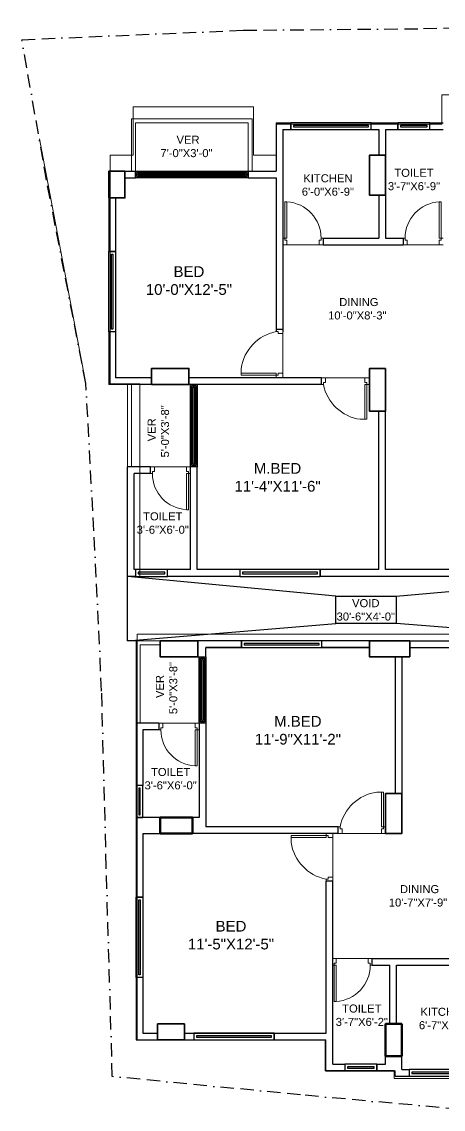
# Model space of a CAD drawing. Header units: inches. Extents: x 86637 to 174958, y -457090 to -227152.
# Drawn here: x 87919 to 88234, y -227983 to -227170 of the extents above; entities that cross this region are included whole.
import ezdxf

# ---------------------------------------------------------------- set-up
doc = ezdxf.new("R2010")
doc.units = ezdxf.units.IN
doc.header["$LTSCALE"] = 2
doc.header["$MEASUREMENT"] = 0
doc.linetypes.add('BORDER2', pattern=[0.875, 0.25, -0.125, 0.25, -0.125, 0, -0.125])
doc.linetypes.add('HIDDEN', pattern=[0.375, 0.25, -0.125])
doc.layers.get('0').update_dxf_attribs({"lineweight": 15, "true_color": 0xe7f0ff})
for name, color, linetype, lineweight in [('Beam Line', 3, 'Continuous', 9), ('BOUNDARY', 10, 'HIDDEN', 30), ('Colloum', 1, 'Continuous', 25), ('COLUMN', 1, 'Continuous', 50), ('Column ST', 224, 'Continuous', 35), ('DOOR', 13, 'Continuous', 20), ('VER', 30, 'Continuous', 15), ('wall', 250, 'Continuous', 30), ('WALL (I)', 7, 'Continuous', 30), ('WIN', 132, 'Continuous', 9)]:
    doc.layers.add(name, color=color, linetype=linetype, lineweight=lineweight)
doc.styles.add('a', font='times.ttf', dxfattribs={"height": 1})
doc.styles.add('arial narrow', font='ARIALN.TTF')

# ---------------------------------------------------------------- blocks, each defined once
blk = doc.blocks.new('d 36')
at = {"layer": 'DOOR'}
for p, q in [((114513.84, 20341.86), (114508.84, 20341.86)), ((114512.34, 20315.79), (114512.34, 20341.86)), ((114513.84, 20315.79), (114513.84, 20341.86)), ((114479.84, 20315.79), (114481.34, 20315.79)), ((114481.34, 20314.29), (114482.84, 20314.29)), ((114512.34, 20315.79), (114513.84, 20315.79)), ((114513.84, 20314.29), (114512.34, 20314.29)), ((114515.34, 20315.79), (114513.84, 20315.79)), ((114479.84, 20310.79), (114482.84, 20310.79)), ((114482.84, 20310.79), (114512.34, 20310.79)), ((114515.34, 20310.79), (114512.34, 20310.79))]:
    blk.add_line(p, q, dxfattribs=at)
for points in [[(114481.34, 20314.29), (114481.34, 20315.79)], [(114482.84, 20310.79), (114482.84, 20314.29)], [(114512.34, 20310.79), (114512.34, 20314.29)], [(114513.84, 20314.29), (114513.84, 20315.79)]]:
    blk.add_lwpolyline(points, dxfattribs=at)
blk.add_arc((114513.35, 20309.56), 32.61, 97.94778, 168.98864, dxfattribs=at)
blk = doc.blocks.new('D2')
at = {"layer": 'DOOR', "linetype": 'ByBlock'}
for p, q in [((-5, 0), (-5, -1.5)), ((0, 0), (0, -3)), ((-3.5, -1.5), (-3.5, -3)), ((-31.96, -27), (-31.96, -28.5)), ((-5, -27), (-31.96, -27)), ((-5, -28.5), (-31.96, -28.5)), ((-5, -27), (-5, -28.5)), ((-5, -30), (-5, -28.5)), ((-3.5, -28.5), (-3.5, -27)), ((0, -30), (0, -27))]:
    blk.add_line(p, q, dxfattribs=at)
for points in [[(-3.5, -1.5), (-5, -1.5)], [(0, -3), (-3.5, -3)], [(-3.5, -28.5), (-5, -28.5)], [(0, -27), (-3.5, -27)]]:
    blk.add_lwpolyline(points, dxfattribs=at)
blk.add_arc((-5, -28.5), 27, 90, 176.81526, dxfattribs=at)
blk = doc.blocks.new('DOOOO')
at = {"layer": 'DOOR'}
blk.add_line((103921.78, 4820.01), (103945.78, 4820.01), dxfattribs=at)
at = {"layer": 'DOOR', "rotation": 270}
blk.add_blockref('D2', (103948.78, 4820.01), dxfattribs=at)

msp = doc.modelspace()

# ---------------------------------------------------------------- linework, layer by layer
msp.add_line((87966.91, -227440.43), (87932.26, -227257.69))
at = {"layer": 'Beam Line'}
for points in [[(87985.14, -227269.78), (88002.14, -227269.78), (88002.14, -227233.78), (88092.14, -227233.78), (88092.14, -227269.78), (88109.14, -227269.78), (88109.14, -227246.78), (88232.64, -227246.78), (88232.64, -227224.78), (88487.14, -227224.78)], [(88364.14, -227584.78), (88007.14, -227584.78), (88007.14, -227440.78), (87985.14, -227440.78), (87985.14, -227269.78)], [(88278.22, -227959.78), (88197.14, -227959.78), (88197.14, -227953.78), (88146.14, -227953.78), (88146.14, -227930.78), (88005.14, -227930.78), (88005.14, -227627.78), (88364.14, -227627.78)]]:
    msp.add_lwpolyline(points, dxfattribs=at)
at = {"layer": 'BOUNDARY', "linetype": 'BORDER2', "ltscale": 20}
msp.add_lwpolyline([(88245.58, -227982.71), (88127.19, -227971.93), (87986.68, -227958.3), (87982.15, -227802), (87978.69, -227670.35), (87972.86, -227550.51), (87966.91, -227440.43), (87937.54, -227288.5), (87919.04, -227183.58), (88084.47, -227176.57), (88218.96, -227175.35), (88378.69, -227170.19)], dxfattribs=at)
at = {"layer": 'Colloum', "color": 0, "ltscale": 2}
for p, q in [((88109.07, -227245.78), (88109.07, -227281.78)), ((88109.07, -227245.78), (88119.93, -227245.78)), ((88114.07, -227250.78), (88114.07, -227336.78)), ((88114.07, -227250.78), (88119.93, -227250.78)), ((88119.93, -227250.78), (88119.93, -227245.78)), ((88179.93, -227245.78), (88199.8, -227245.78)), ((88179.93, -227250.78), (88179.93, -227245.78)), ((88179.93, -227250.78), (88185.8, -227250.78)), ((88185.8, -227250.78), (88185.8, -227269.78)), ((88190.8, -227250.78), (88199.8, -227250.78)), ((88190.8, -227250.78), (88190.8, -227269.78)), ((88199.8, -227250.78), (88199.8, -227245.78)), ((88223.8, -227245.78), (88233.8, -227245.78)), ((88223.8, -227250.78), (88223.8, -227245.78)), ((88223.8, -227250.78), (88233.8, -227250.78)), ((87996.07, -227281.78), (88004.07, -227281.78)), ((88088.07, -227281.78), (88109.07, -227281.78)), ((87996.07, -227286.78), (88004.07, -227286.78)), ((88088.07, -227286.78), (88109.07, -227286.78)), ((88109.07, -227286.78), (88109.07, -227401.79)), ((87984.07, -227301.78), (87984.07, -227341.78)), ((87989.07, -227301.78), (87989.07, -227341.78)), ((88185.8, -227299.78), (88185.8, -227331.78)), ((88190.8, -227299.78), (88190.8, -227331.78)), ((88144.07, -227331.78), (88144.07, -227336.78)), ((88144.07, -227331.78), (88185.8, -227331.78)), ((88190.8, -227331.78), (88203.8, -227331.78)), ((88203.8, -227331.78), (88203.8, -227336.78)), ((87989.07, -227341.78), (87984.07, -227341.78)), ((88114.07, -227336.78), (88114.07, -227401.79)), ((88144.07, -227336.78), (88190.8, -227336.78)), ((88190.8, -227336.78), (88203.8, -227336.78)), ((87984.07, -227401.78), (87984.07, -227441.15)), ((87989.07, -227401.78), (87984.07, -227401.78)), ((87989.07, -227401.78), (87989.07, -227436.15)), ((88114.07, -227400.15), (88109.07, -227400.15)), ((88015.93, -227436.15), (87989.07, -227436.15)), ((88110.07, -227436.15), (88043.93, -227436.15)), ((88142.8, -227436.15), (88110.07, -227436.15)), ((88142.8, -227441.15), (88142.8, -227436.15)), ((88015.93, -227441.15), (87984.07, -227441.15)), ((88142.8, -227441.15), (88043.93, -227441.15)), ((88185.8, -227579.43), (88185.8, -227461.15)), ((88190.8, -227579.43), (88190.8, -227461.15)), ((87998.07, -227584.79), (87998.07, -227502.79)), ((88015.07, -227502.79), (87998.07, -227502.79)), ((88015.07, -227507.79), (88015.07, -227502.79)), ((88045.07, -227579.43), (88045.07, -227502.79)), ((88050.07, -227502.79), (88045.07, -227502.79)), ((88050.07, -227579.43), (88050.07, -227502.79)), ((88003.07, -227579.43), (88003.07, -227507.79)), ((88015.07, -227507.79), (88003.07, -227507.79)), ((88003.93, -227584.79), (87998.07, -227584.79)), ((88003.93, -227579.43), (88003.07, -227579.43)), ((88045.07, -227579.43), (88027.93, -227579.43)), ((88081.93, -227584.79), (88027.93, -227584.79)), ((88081.93, -227579.43), (88050.07, -227579.43)), ((88081.93, -227579.43), (88081.93, -227584.79)), ((88185.8, -227579.43), (88141.93, -227579.43)), ((88141.93, -227579.43), (88141.93, -227584.79)), ((88247.57, -227584.79), (88141.93, -227584.79)), ((88181.8, -227579.43), (88180.8, -227579.43)), ((88247.57, -227579.43), (88190.8, -227579.43)), ((88047.47, -227632.8), (88047.47, -227632.8)), ((88083.11, -227632.8), (88050.43, -227632.8)), ((88083.11, -227637.79), (88083.11, -227632.8)), ((88178.8, -227632.79), (88143.11, -227632.8)), ((88143.11, -227637.79), (88143.11, -227632.8)), ((88083.11, -227637.79), (88056.43, -227637.79)), ((88056.43, -227644.8), (88056.43, -227637.79)), ((88178.8, -227637.79), (88143.11, -227637.79)), ((88046.43, -227644.8), (88056.43, -227644.8)), ((88197.8, -227644.79), (88197.8, -227746.79)), ((88202.8, -227644.79), (88202.8, -227746.79)), ((88004.43, -227694.23), (88004.43, -227740.79)), ((88021.43, -227694.23), (88004.43, -227694.23)), ((88009.43, -227699.23), (88009.43, -227740.79)), ((88021.43, -227699.23), (88009.43, -227699.23)), ((88021.43, -227694.23), (88021.43, -227699.23)), ((88051.43, -227694.23), (88051.43, -227764.79)), ((88056.43, -227694.23), (88051.43, -227694.23)), ((88056.43, -227694.23), (88056.43, -227771.79)), ((88009.43, -227740.79), (88004.43, -227740.79)), ((88004.43, -227764.79), (88004.43, -227776.79)), ((88022.43, -227764.79), (88004.43, -227764.79)), ((88051.43, -227764.79), (88046.43, -227764.79)), ((88155.3, -227771.79), (88056.43, -227771.79)), ((88155.3, -227776.79), (88155.3, -227771.79)), ((88004.43, -227776.79), (88004.43, -227824.37)), ((88009.43, -227776.79), (88009.43, -227824.37)), ((88009.43, -227776.79), (88022.43, -227776.79)), ((88155.3, -227776.79), (88046.43, -227776.79)), ((88151.3, -227812.29), (88146.3, -227812.29)), ((88146.3, -227925.96), (88146.3, -227812.29)), ((88151.3, -227863.68), (88151.3, -227812.29)), ((88009.43, -227824.37), (88004.43, -227824.37)), ((88151.3, -227948.96), (88151.3, -227863.68)), ((88180.8, -227870.18), (88247.8, -227870.18)), ((88180.8, -227875.18), (88180.8, -227870.18)), ((88180.8, -227875.18), (88193.8, -227875.18)), ((88193.8, -227918.96), (88193.8, -227875.18)), ((88198.8, -227875.18), (88247.8, -227875.18)), ((88198.8, -227918.96), (88198.8, -227875.18)), ((88004.43, -227884.37), (88004.43, -227930.96)), ((88009.43, -227884.37), (88004.43, -227884.37)), ((88009.43, -227884.37), (88009.43, -227925.96)), ((88009.43, -227925.96), (88020.47, -227925.96)), ((88040.47, -227925.96), (88107.61, -227925.96)), ((88047.61, -227925.96), (88047.61, -227930.96)), ((88107.61, -227925.96), (88146.3, -227925.96)), ((88107.61, -227925.96), (88107.61, -227930.96)), ((88004.43, -227930.96), (88020.47, -227930.96)), ((88040.47, -227930.96), (88107.61, -227930.96)), ((88107.61, -227930.96), (88145.8, -227930.96)), ((88145.8, -227953.96), (88145.8, -227930.96)), ((88190.8, -227948.96), (88190.8, -227942.96)), ((88202.8, -227952.96), (88202.8, -227942.96)), ((88151.3, -227948.96), (88160.3, -227948.96)), ((88160.3, -227948.96), (88160.3, -227953.96)), ((88184.3, -227948.96), (88190.8, -227948.96)), ((88184.3, -227948.96), (88184.3, -227953.96)), ((88145.8, -227953.96), (88160.3, -227953.96)), ((88184.3, -227953.96), (88197.8, -227953.96)), ((88197.8, -227957.96), (88197.8, -227953.96)), ((88197.8, -227957.96), (88208.3, -227957.96)), ((88202.8, -227952.96), (88208.3, -227952.96)), ((88208.3, -227952.96), (88208.3, -227957.96))]:
    msp.add_line(p, q, dxfattribs=at)
for points in [[(88208.8, -227632.8), (88251.07, -227632.79)], [(88056.43, -227637.79), (88083.11, -227637.79)], [(88143.11, -227637.79), (88178.8, -227637.79)], [(88208.8, -227637.79), (88251.07, -227637.79)]]:
    msp.add_lwpolyline(points, dxfattribs=at)
at = {"layer": 'COLUMN', "ltscale": 85}
for points in [[(88046.43, -227776.79), (88046.43, -227764.79), (88022.43, -227764.79), (88022.43, -227776.79)], [(88202.8, -227918.96), (88190.8, -227918.96), (88190.8, -227942.96), (88202.8, -227942.96)]]:
    msp.add_lwpolyline(points, close=True, dxfattribs=at)
at = {"layer": 'Column ST', "color": 1}
for points in [[(88190.8, -227269.78), (88178.8, -227269.78), (88178.8, -227299.78), (88190.8, -227299.78)], [(87996.07, -227281.78), (87984.07, -227281.78), (87984.07, -227301.78), (87996.07, -227301.78)], [(88043.93, -227441.15), (88043.93, -227429.15), (88015.93, -227429.15), (88015.93, -227441.15)], [(88190.8, -227429.15), (88178.8, -227429.15), (88178.8, -227461.15), (88190.8, -227461.15)], [(88050.43, -227644.8), (88050.43, -227632.8), (88022.43, -227632.8), (88022.43, -227644.8)], [(88208.8, -227644.8), (88208.8, -227632.8), (88178.8, -227632.8), (88178.8, -227644.8)], [(88190.8, -227776.79), (88202.8, -227776.79), (88202.8, -227746.79), (88190.8, -227746.79)], [(88046.43, -227776.79), (88046.43, -227764.79), (88022.43, -227764.79), (88022.43, -227776.79)], [(88040.47, -227930.96), (88040.47, -227918.96), (88020.47, -227918.96), (88020.47, -227930.96)], [(88202.8, -227918.96), (88190.8, -227918.96), (88190.8, -227942.96), (88202.8, -227942.96)]]:
    msp.add_lwpolyline(points, close=True, dxfattribs=at)
at = {"layer": 'VER', "ltscale": 85}
for p, q in [((88001.07, -227242.78), (88091.07, -227242.78)), ((88001.07, -227242.78), (88091.07, -227242.78)), ((88001.07, -227242.78), (88091.07, -227242.78)), ((88001.07, -227281.78), (88001.07, -227242.78)), ((88088.07, -227242.8), (88088.07, -227242.78)), ((88091.07, -227281.78), (88091.07, -227242.78)), ((88004.07, -227245.78), (88088.07, -227245.78)), ((88004.07, -227286.78), (88004.07, -227245.78)), ((88088.07, -227286.78), (88088.07, -227245.78)), ((87998.07, -227502.79), (87998.07, -227441.15)), ((88001.07, -227502.79), (88001.07, -227441.15)), ((88022.43, -227632.8), (88004.43, -227632.8)), ((88004.43, -227694.23), (88004.43, -227632.8)), ((88007.43, -227635.8), (88007.43, -227694.23)), ((88022.43, -227635.8), (88007.43, -227635.8))]:
    msp.add_line(p, q, dxfattribs=at)
at = {"layer": 'wall', "color": 5, "ltscale": 85}
for p, q in [((88153.63, -227599.3), (87998.07, -227584.79)), ((87998.07, -227632.8), (87998.07, -227584.79)), ((88198.55, -227599.3), (88363.8, -227584.79)), ((87998.07, -227632.8), (88153.63, -227619.78)), ((88363.8, -227632.79), (88198.55, -227619.78)), ((88004.43, -227632.8), (87998.07, -227632.8))]:
    msp.add_line(p, q, dxfattribs=at)
for points in [[(88119.93, -227250.78), (88179.93, -227250.78), (88179.93, -227245.78), (88119.93, -227245.78)], [(88121.93, -227248.78), (88177.93, -227248.78), (88177.93, -227247.78), (88121.93, -227247.78)], [(88199.8, -227250.78), (88223.8, -227250.78), (88223.8, -227245.78), (88199.8, -227245.78)], [(88201.8, -227248.78), (88221.8, -227248.78), (88221.8, -227247.78), (88201.8, -227247.78)], [(88004.07, -227281.78), (88088.07, -227281.78), (88088.07, -227286.78), (88004.07, -227286.78)], [(88005.07, -227282.78), (88087.07, -227282.78), (88087.07, -227285.78), (88005.07, -227285.78)], [(88006.07, -227283.78), (88086.07, -227283.78), (88086.07, -227284.78), (88006.07, -227284.78)], [(87989.07, -227401.78), (87984.07, -227401.78), (87984.07, -227341.78), (87989.07, -227341.78)], [(87987.07, -227399.78), (87986.07, -227399.78), (87986.07, -227343.78), (87987.07, -227343.78)], [(88050.07, -227502.79), (88045.07, -227502.79), (88045.07, -227441.15), (88050.07, -227441.15)], [(88049.07, -227501.79), (88046.07, -227501.79), (88046.07, -227442.15), (88049.07, -227442.15)], [(88048.07, -227500.79), (88047.07, -227500.79), (88047.07, -227443.15), (88048.07, -227443.15)], [(88003.93, -227584.79), (88027.93, -227584.79), (88027.93, -227579.43), (88003.93, -227579.43)], [(88005.93, -227582.79), (88025.93, -227582.79), (88025.93, -227581.43), (88005.93, -227581.43)], [(88081.93, -227584.79), (88141.93, -227584.79), (88141.93, -227579.43), (88081.93, -227579.43)], [(88083.93, -227582.79), (88139.93, -227582.79), (88139.93, -227581.43), (88083.93, -227581.43)], [(88153.63, -227599.3), (88198.55, -227599.3), (88198.55, -227619.78), (88153.63, -227619.78)], [(88083.11, -227637.79), (88143.11, -227637.79), (88143.11, -227632.8), (88083.11, -227632.8)], [(88085.11, -227635.79), (88141.11, -227635.79), (88141.11, -227634.8), (88085.11, -227634.8)], [(88056.43, -227694.23), (88051.43, -227694.23), (88051.43, -227644.8), (88056.43, -227644.8)], [(88055.43, -227693.23), (88052.43, -227693.23), (88052.43, -227645.8), (88055.43, -227645.8)], [(88054.43, -227692.23), (88053.43, -227692.23), (88053.43, -227646.8), (88054.43, -227646.8)], [(88004.43, -227764.79), (88009.43, -227764.79), (88009.43, -227740.79), (88004.43, -227740.79)], [(88006.43, -227762.79), (88007.43, -227762.79), (88007.43, -227742.79), (88006.43, -227742.79)], [(88004.43, -227824.37), (88009.43, -227824.37), (88009.43, -227884.37), (88004.43, -227884.37)], [(88006.43, -227826.37), (88007.43, -227826.37), (88007.43, -227882.37), (88006.43, -227882.37)], [(88047.61, -227930.96), (88107.61, -227930.96), (88107.61, -227925.96), (88047.61, -227925.96)], [(88049.61, -227928.96), (88105.61, -227928.96), (88105.61, -227927.96), (88049.61, -227927.96)], [(88160.3, -227953.96), (88184.3, -227953.96), (88184.3, -227948.96), (88160.3, -227948.96)], [(88162.3, -227951.96), (88182.3, -227951.96), (88182.3, -227950.96), (88162.3, -227950.96)], [(88208.3, -227957.96), (88268.3, -227957.96), (88268.3, -227952.96), (88208.3, -227952.96)], [(88210.3, -227955.96), (88266.3, -227955.96), (88266.3, -227954.96), (88210.3, -227954.96)]]:
    msp.add_lwpolyline(points, close=True, dxfattribs=at)

# ---------------------------------------------------------------- block references
at = {"layer": 'wall', "color": 0}
msp.add_blockref('DOOOO', (-15804.71, -232156.78), dxfattribs=at)
at = {"layer": 'wall', "color": 0, "xscale": -1}
msp.add_blockref('DOOOO', (192152.57, -232156.78), dxfattribs=at)
at = {"layer": 'wall', "color": 0, "rotation": 180}
for p in [(191963.84, -222682.79), (191970.2, -222874.22)]:
    msp.add_blockref('DOOOO', p, dxfattribs=at)
at = {"layer": 'wall', "color": 0, "xscale": -1, "rotation": 180}
msp.add_blockref('DOOOO', (-15767.98, -223050.17), dxfattribs=at)
at = {"layer": 'WIN', "color": 4, "xscale": -1}
for p, rotation in [((108424.86, -112920.31), 90), ((-26337.04, -207125.36), 180)]:
    msp.add_blockref('d 36', p, dxfattribs=dict(at, rotation=rotation))
at = {"layer": 'WIN', "color": 4}
msp.add_blockref('d 36', (-26324.54, -248087.58), dxfattribs=at)
at = {"layer": 'WIN', "color": 4, "rotation": 90}
msp.add_blockref('d 36', (108462.09, -342292.13), dxfattribs=at)

# ---------------------------------------------------------------- texts
at = {"layer": 'WALL (I)', "lineweight": 30}
for s, insert, char_height, attachment_point, style in [('{\\fArial|b0|i0|c0|p34; VER\\P7\'-0"X3\'-0"}', (88042.06, -227255.34), 6, 2, 'arial narrow'), ('{\\fArial|b0|i0|c0|p34;BED\\P10\'-0"X12\'-5"}', (88043.9, -227374.35), 8, 8, 'a'), ('{\\fArial|b0|i0|c0|p34;M.BED\\P11\'-4"X11\'-6"}', (88110.08, -227521.35), 8, 8, 'a'), ('{\\fArial|b0|i0|c0|p34;M.BED\\P11\'-9"X11\'-2"}', (88125.24, -227710.34), 8, 8, 'a'), ('{\\fArial|b0|i0|c0|p34;BED\\P11\'-5"X12\'-5"}', (88075.29, -227863.42), 8, 8, 'a')]:
    msp.add_mtext(s, dxfattribs=dict(at, insert=insert, char_height=char_height, attachment_point=attachment_point, style=style))
at = {"layer": 'WALL (I)', "lineweight": 30, "char_height": 6, "width": 43.0809, "attachment_point": 8, "style": 'a'}
for s, insert in [('{\\fArial|b0|i0|c0|p34;KITCHEN\\P6\'-0"X6\'-9"}', (88147.66, -227300.23)), ('{\\fArial|b0|i0|c0|p34;TOILET\\P3\'-7"X6\'-9"}', (88211.94, -227296.14)), ('{\\fArial|b0|i0|c0|p34;TOILET\\P3\'-6"X6\'-0"}', (88024.35, -227552.82)), ('{\\fArial|b0|i0|c0|p34;TOILET\\P3\'-6"X6\'-0"}', (88030.22, -227743.8)), ('{\\fArial|b0|i0|c0|p34;TOILET\\P3\'-7"X6\'-2"}', (88173, -227920.54)), ('{\\fArial|b0|i0|c0|p34;KITCHEN\\P6\'-7"X6\'-6"}', (88235.11, -227922.99))]:
    msp.add_mtext(s, dxfattribs=dict(at, insert=insert))
at = {"layer": 'WALL (I)', "lineweight": 30, "char_height": 6, "width": 142.8455, "style": 'a'}
for s, insert, attachment_point, rotation in [('{\\fArial|b0|i0|c0|p34; DINING\\P10\'-0"X8\'-3"}', (88169.63, -227392.71), 8, 0.00729), ('{\\fArial|b0|i0|c0|p34;VOID\\P30\'-6"X4\'-0"}', (88175.95, -227609.63), 5, 359.99271), ('{\\fArial|b0|i0|c0|p34; DINING\\P10\'-7"X7\'-9"}', (88214.96, -227831.34), 8, 0.00729)]:
    msp.add_mtext(s, dxfattribs=dict(at, insert=insert, attachment_point=attachment_point, rotation=rotation))
at = {"layer": 'WALL (I)', "lineweight": 30, "char_height": 6, "attachment_point": 2, "rotation": 90, "style": 'arial narrow'}
for insert in [(88013.01, -227476.25), (88019.19, -227668.04)]:
    msp.add_mtext('{\\fArial|b0|i0|c0|p34; VER\\P5\'-0"X3\'-8"}', dxfattribs=dict(at, insert=insert))

doc.saveas('drawing.dxf')
